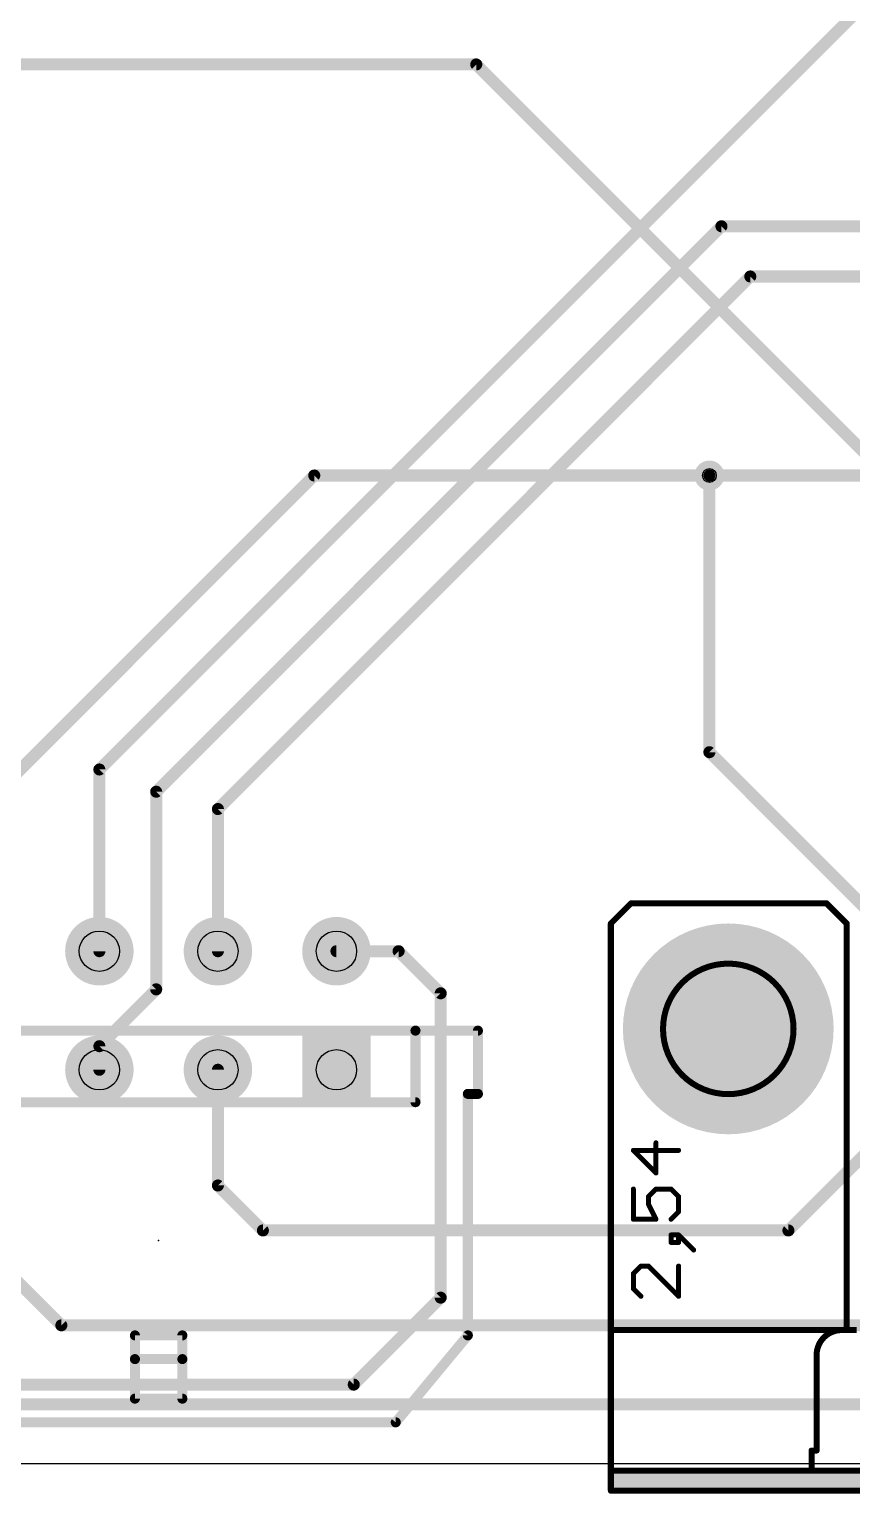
# Model space of a CAD drawing. Extents: x 0 to 100, y -7 to 67.
# Drawn here: x 52.79 to 73.6, y -0.76 to 36.29 of the extents above; entities that cross this region are included whole.
import ezdxf

# ---------------------------------------------------------------- set-up
doc = ezdxf.new("R2010")
doc.units = 0
for name, color, linetype in [('1', 12, 'CONTINUOUS'), ('16', 132, 'CONTINUOUS'), ('17', 110, 'CONTINUOUS'), ('18', 110, 'CONTINUOUS'), ('20', 31, 'CONTINUOUS'), ('21', 253, 'CONTINUOUS'), ('23', 53, 'CONTINUOUS'), ('29', 253, 'CONTINUOUS'), ('30', 253, 'CONTINUOUS'), ('42', 132, 'CONTINUOUS'), ('44', 253, 'CONTINUOUS')]:
    doc.layers.add(name, color=color, linetype=linetype)

# ---------------------------------------------------------------- blocks, each defined once
blk = doc.blocks.new('SQUAREP')
blk.add_solid([(-0.5, -0.5), (0.5, -0.5), (-0.5, 0.5), (0.5, 0.5)])
blk = doc.blocks.new('ROUNDP')
at = {"const_width": 0.5}
blk.add_lwpolyline([(0, -0.25, 1), (0, 0.25, 1), (0, -0.25)], format="xyb", dxfattribs=at)
blk = doc.blocks.new('RECT')
blk.add_solid([(-0.5, -0.5), (0.5, -0.5), (-0.5, 0.5), (0.5, 0.5)])
blk = doc.blocks.new('ROUNDV')
at = {"const_width": 0.5}
blk.add_lwpolyline([(0, -0.25, 1), (0, 0.25, 1), (0, -0.25)], format="xyb", dxfattribs=at)

msp = doc.modelspace()

# ---------------------------------------------------------------- linework, layer by layer
at = {"layer": '1', "const_width": 0.3048}
for points in [[(54.5622, 17.5622), (78.25, 41.25)], [(56, 17), (70.305, 31.305)], [(70.305, 31.305), (78.2266, 31.305)], [(57.5622, 16.5622), (71.035, 30.035)], [(71.035, 30.035), (78.2266, 30.035)], [(70, 25), (78.1816, 25)], [(70, 25), (70, 18)], [(70, 18), (74.8, 13.2)], [(54.5622, 12.9652), (54.5622, 17.5622)], [(56, 12), (56, 17)], [(57.5622, 12.9652), (57.5622, 16.5622)], [(62.1348, 12.9652), (60.5622, 12.9652)], [(63.2, 11.9), (62.1348, 12.9652)], [(54.5622, 10.5622), (56, 12)], [(63.2, 4.2), (63.2, 11.9)], [(54.5622, 9.9652), (54.5622, 10.5622)], [(61, 2), (63.2, 4.2)], [(61, 2), (26.6, 2)]]:
    msp.add_lwpolyline(points, dxfattribs=at)
at = {"layer": '1', "const_width": 0.1524}
for points in [[(70.305, 31.3812, 1), (70.305, 31.2288)], [(70.3589, 31.2511, 1), (70.2511, 31.3589)], [(71.035, 30.1112, 1), (71.035, 29.9588)], [(71.0889, 29.9811, 1), (70.9811, 30.0889)], [(70, 25.0762, 1), (70, 24.9238)], [(70.0762, 25, 1), (69.9238, 25)], [(70.0539, 18.0539, 1), (69.9461, 17.9461)], [(69.9238, 18, 1), (70.0762, 18)], [(54.6384, 17.5622, 1), (54.486, 17.5622)], [(54.5084, 17.6161, 1), (54.6161, 17.5084)], [(56.0762, 17, 1), (55.9238, 17)], [(55.9461, 17.0539, 1), (56.0539, 16.9461)], [(57.6384, 16.5622, 1), (57.486, 16.5622)], [(57.5084, 16.6161, 1), (57.6161, 16.5084)], [(54.486, 12.9652, 1), (54.6384, 12.9652)], [(57.486, 12.9652, 1), (57.6384, 12.9652)], [(60.5622, 13.0414, 1), (60.5622, 12.889)], [(62.1887, 13.0191, 1), (62.0809, 12.9113)], [(62.1348, 12.889, 1), (62.1348, 13.0414)], [(55.9238, 12, 1), (56.0762, 12)], [(56.0539, 11.9461, 1), (55.9461, 12.0539)], [(63.2762, 11.9, 1), (63.1238, 11.9)], [(63.1461, 11.8461, 1), (63.2539, 11.9539)], [(54.6384, 10.5622, 1), (54.486, 10.5622)], [(54.5084, 10.6161, 1), (54.6161, 10.5084)], [(54.486, 9.9652, 1), (54.6384, 9.9652)], [(63.1238, 4.2, 1), (63.2762, 4.2)], [(63.2539, 4.1461, 1), (63.1461, 4.2539)], [(60.9461, 2.0539, 1), (61.0539, 1.9461)], [(61, 1.9238, 1), (61, 2.0762)]]:
    msp.add_lwpolyline(points, format="xyb", dxfattribs=at)
at = {"layer": '16', "const_width": 0.3048}
for points in [[(64.1, 35.4), (35.8, 35.4)], [(64.1, 35.4), (75.2, 24.3)], [(51.5622, 16.5622), (60, 25)], [(60, 25), (70, 25)], [(57.5622, 7.0378), (57.5622, 9.9652)], [(75.2, 9.1), (72, 5.9)], [(58.7, 5.9), (57.5622, 7.0378)], [(72, 5.9), (58.7, 5.9)], [(51.5622, 5.5378), (53.6, 3.5)], [(53.6, 3.5), (76.5, 3.5)], [(42.2, 1.5), (87.9, 1.5)]]:
    msp.add_lwpolyline(points, dxfattribs=at)
at = {"layer": '16', "const_width": 0.1524}
for points in [[(64.1539, 35.4539, 1), (64.0461, 35.3461)], [(64.1, 35.3238, 1), (64.1, 35.4762)], [(60, 25.0762, 1), (60, 24.9238)], [(60.0539, 24.9461, 1), (59.9461, 25.0539)], [(70, 24.9238, 1), (70, 25.0762)], [(57.6384, 9.9652, 1), (57.486, 9.9652)], [(57.486, 7.0378, 1), (57.6384, 7.0378)], [(57.6161, 7.0916, 1), (57.5084, 6.9839)], [(58.7, 5.9762, 1), (58.7, 5.8238)], [(58.6461, 5.8461, 1), (58.7539, 5.9539)], [(71.9461, 5.9539, 1), (72.0539, 5.8461)], [(72, 5.8238, 1), (72, 5.9762)], [(53.6, 3.5762, 1), (53.6, 3.4238)], [(53.5461, 3.4461, 1), (53.6539, 3.5539)]]:
    msp.add_lwpolyline(points, format="xyb", dxfattribs=at)
at = {"layer": '20'}
msp.add_line((0.0561, 0.006), (100.3761, 0.006), dxfattribs=at)
msp.add_circle((70.4778, 11), 1.651, dxfattribs=at)
at = {"layer": '21'}
for points, const_width in [([(68.014, 14.175), (67.506, 13.667)], 0.1524), ([(72.967, 14.175), (68.014, 14.175)], 0.1524), ([(73.475, 13.667), (72.967, 14.175)], 0.1524), ([(67.506, 13.667), (67.506, 3.507)], 0.1524), ([(73.475, 13.667), (73.475, 3.38)], 0.1524), ([(49.5622, 10.9552), (62.5622, 10.9552)], 0.254), ([(62.5622, 10.9552), (64.1422, 10.9552)], 0.254), ([(62.5622, 9.1452), (62.5622, 10.9552)], 0.254), ([(64.1422, 10.9552), (64.1422, 9.3552)], 0.254), ([(49.5622, 9.1452), (62.5622, 9.1452)], 0.254), ([(63.8872, 9.3552), (63.8872, 3.2452)], 0.254), ([(64.1422, 9.3552), (63.8872, 9.3552)], 0.254), ([(68.6485, 7.3541), (68.6485, 8.1167)], 0.127), ([(69.2205, 7.9261), (68.0765, 7.9261)], 0.127), ([(68.0765, 7.9261), (68.6485, 7.3541)], 0.127), ([(68.0765, 6.9473), (68.0765, 6.1847)], 0.127), ([(68.4579, 6.7567), (68.6485, 6.9473)], 0.127), ([(68.4579, 6.566), (68.4579, 6.7567)], 0.127), ([(68.6485, 6.9473), (69.0298, 6.9473)], 0.127), ([(69.0298, 6.9473), (69.2205, 6.7567)], 0.127), ([(69.2205, 6.7567), (69.2205, 6.3754)], 0.127), ([(68.6485, 6.1847), (68.4579, 6.566)], 0.127), ([(69.2205, 6.3754), (69.0298, 6.1847)], 0.127), ([(68.0765, 6.1847), (68.6485, 6.1847)], 0.127), ([(69.2205, 5.7864), (69.0298, 5.7864)], 0.127), ([(69.0298, 5.7864), (69.0298, 5.5958)], 0.127), ([(69.0298, 5.5958), (69.2205, 5.5958)], 0.127), ([(69.6018, 5.4051), (69.2205, 5.7864)], 0.127), ([(69.2205, 5.5958), (69.2205, 5.7864)], 0.127), ([(68.2672, 4.9984), (68.0765, 4.8077)], 0.127), ([(68.0765, 4.8077), (68.0765, 4.4264)], 0.127), ([(68.4579, 4.9984), (68.2672, 4.9984)], 0.127), ([(69.2205, 4.2357), (68.4579, 4.9984)], 0.127), ([(69.2205, 4.9984), (69.2205, 4.2357)], 0.127), ([(68.0765, 4.4264), (68.2672, 4.2357)], 0.127), ([(55.4622, 3.2452), (56.6622, 3.2452)], 0.254), ([(55.4622, 2.6452), (55.4622, 3.2452)], 0.254), ([(56.6622, 3.2452), (56.6622, 2.6452)], 0.254), ([(63.8872, 3.2452), (62.0622, 1.0452)], 0.254), ([(67.506, 3.38), (67.506, 3.507)], 0.1524), ([(67.506, 0.332), (67.506, 3.38)], 0.1524), ([(72.586, 3.38), (67.506, 3.38)], 0.1524), ([(73.475, 3.38), (72.586, 3.38)], 0.1524), ([(73.729, 3.38), (73.475, 3.38)], 0.1524), ([(55.4622, 1.6452), (55.4622, 2.6452)], 0.254), ([(55.4622, 2.6452), (56.6622, 2.6452)], 0.254), ([(56.6622, 2.6452), (56.6622, 1.6452)], 0.254), ([(72.713, 2.745), (72.713, 0.332)], 0.1524), ([(56.6622, 1.6452), (55.4622, 1.6452)], 0.254), ([(62.0622, 1.0452), (50.0622, 1.0452)], 0.254), ([(67.506, -0.176), (67.506, 0.332)], 0.1524), ([(72.586, 0.332), (72.586, -0.176)], 0.1524), ([(72.713, 0.332), (72.586, 0.332)], 0.1524), ([(67.506, -0.684), (67.506, -0.176)], 0.1524), ([(70.046, -0.176), (67.506, -0.176)], 0.1524), ([(72.586, -0.176), (70.046, -0.176)], 0.1524), ([(93.414, -0.176), (72.586, -0.176)], 0.1524), ([(75.253, -0.684), (67.506, -0.684)], 0.1524)]:
    msp.add_lwpolyline(points, dxfattribs=dict(at, const_width=const_width))
for points, const_width in [([(68.014, 14.2131, 1), (68.014, 14.1369)], 0.0762), ([(68.0409, 14.1481, 1), (67.9871, 14.2019)], 0.0762), ([(72.9939, 14.2019, 1), (72.9401, 14.1481)], 0.0762), ([(72.967, 14.1369, 1), (72.967, 14.2131)], 0.0762), ([(67.5441, 13.667, 1), (67.4679, 13.667)], 0.0762), ([(67.4791, 13.6939, 1), (67.5329, 13.6401)], 0.0762), ([(73.5131, 13.667, 1), (73.4369, 13.667)], 0.0762), ([(73.4481, 13.6401, 1), (73.5019, 13.6939)], 0.0762), ([(70.4778, 9.349, 1), (70.4778, 12.651, 1), (70.4778, 9.349)], 0.1524), ([(62.5622, 11.0187, 1), (62.5622, 10.8917)], 0.127), ([(62.6257, 10.9552, 1), (62.4987, 10.9552)], 0.127), ([(62.5622, 10.8917, 1), (62.5622, 11.0187)], 0.127), ([(64.2057, 10.9552, 1), (64.0787, 10.9552)], 0.127), ([(64.1422, 10.8917, 1), (64.1422, 11.0187)], 0.127), ([(62.5622, 9.0817, 1), (62.5622, 9.2087)], 0.127), ([(63.9507, 9.3552, 1), (63.8237, 9.3552)], 0.127), ([(63.8872, 9.4187, 1), (63.8872, 9.2917)], 0.127), ([(64.0787, 9.3552, 1), (64.2057, 9.3552)], 0.127), ([(64.1422, 9.2917, 1), (64.1422, 9.4187)], 0.127), ([(62.4987, 9.1452, 1), (62.6257, 9.1452)], 0.127), ([(68.6803, 8.1167, 1), (68.6168, 8.1167)], 0.0635), ([(68.0765, 7.9578, 1), (68.0765, 7.8943)], 0.0635), ([(68.099, 7.9485, 1), (68.0541, 7.9036)], 0.0635), ([(69.2205, 7.8943, 1), (69.2205, 7.9578)], 0.0635), ([(68.6168, 7.3541, 1), (68.6803, 7.3541)], 0.0635), ([(68.6261, 7.3316, 1), (68.671, 7.3765)], 0.0635), ([(68.1083, 6.9473, 1), (68.0448, 6.9473)], 0.0635), ([(68.4896, 6.7567, 1), (68.4261, 6.7567)], 0.0635), ([(68.4354, 6.7791, 1), (68.4803, 6.7342)], 0.0635), ([(68.6485, 6.9791, 1), (68.6485, 6.9156)], 0.0635), ([(68.671, 6.9249, 1), (68.6261, 6.9698)], 0.0635), ([(69.0523, 6.9698, 1), (69.0074, 6.9249)], 0.0635), ([(69.0298, 6.9156, 1), (69.0298, 6.9791)], 0.0635), ([(69.2523, 6.7567, 1), (69.1887, 6.7567)], 0.0635), ([(69.198, 6.7342, 1), (69.243, 6.7791)], 0.0635), ([(68.4862, 6.5802, 1), (68.4295, 6.5518)], 0.0635), ([(68.4261, 6.566, 1), (68.4896, 6.566)], 0.0635), ([(69.1887, 6.3754, 1), (69.2523, 6.3754)], 0.0635), ([(69.243, 6.3529, 1), (69.198, 6.3978)], 0.0635), ([(68.0765, 6.2164, 1), (68.0765, 6.1529)], 0.0635), ([(68.0448, 6.1847, 1), (68.1083, 6.1847)], 0.0635), ([(68.6201, 6.1705, 1), (68.6769, 6.1989)], 0.0635), ([(68.6485, 6.1529, 1), (68.6485, 6.2164)], 0.0635), ([(69.0074, 6.2071, 1), (69.0523, 6.1622)], 0.0635), ([(69.0298, 5.8182, 1), (69.0298, 5.7547)], 0.0635), ([(69.0616, 5.7864, 1), (68.9981, 5.7864)], 0.0635), ([(69.0298, 5.6275, 1), (69.0298, 5.564)], 0.0635), ([(68.9981, 5.5958, 1), (69.0616, 5.5958)], 0.0635), ([(69.2523, 5.7864, 1), (69.1887, 5.7864)], 0.0635), ([(69.1887, 5.5958, 1), (69.2523, 5.5958)], 0.0635), ([(69.243, 5.8089, 1), (69.198, 5.764)], 0.0635), ([(69.2205, 5.7547, 1), (69.2205, 5.8182)], 0.0635), ([(69.2205, 5.564, 1), (69.2205, 5.6275)], 0.0635), ([(69.5794, 5.3826, 1), (69.6243, 5.4276)], 0.0635), ([(68.1083, 4.8077, 1), (68.0448, 4.8077)], 0.0635), ([(68.0541, 4.8301, 1), (68.099, 4.7852)], 0.0635), ([(68.2672, 5.0301, 1), (68.2672, 4.9666)], 0.0635), ([(68.2896, 4.9759, 1), (68.2447, 5.0208)], 0.0635), ([(68.4803, 5.0208, 1), (68.4354, 4.9759)], 0.0635), ([(68.4579, 4.9666, 1), (68.4579, 5.0301)], 0.0635), ([(69.2523, 4.9984, 1), (69.1887, 4.9984)], 0.0635), ([(68.0448, 4.4264, 1), (68.1083, 4.4264)], 0.0635), ([(68.099, 4.4488, 1), (68.0541, 4.4039)], 0.0635), ([(68.2447, 4.2133, 1), (68.2896, 4.2582)], 0.0635), ([(69.1887, 4.2357, 1), (69.2523, 4.2357)], 0.0635), ([(69.198, 4.2133, 1), (69.243, 4.2582)], 0.0635), ([(55.4622, 3.3087, 1), (55.4622, 3.1817)], 0.127), ([(55.5257, 3.2452, 1), (55.3987, 3.2452)], 0.127), ([(56.7257, 3.2452, 1), (56.5987, 3.2452)], 0.127), ([(56.6622, 3.1817, 1), (56.6622, 3.3087)], 0.127), ([(63.9361, 3.2047, 1), (63.8384, 3.2857)], 0.127), ([(67.5441, 3.507, 1), (67.4679, 3.507)], 0.0762), ([(67.4679, 3.507, 1), (67.5441, 3.507)], 0.0762), ([(67.5441, 3.38, 1), (67.4679, 3.38)], 0.0762), ([(67.506, 3.4181, 1), (67.506, 3.3419)], 0.0762), ([(67.4679, 3.38, 1), (67.5441, 3.38)], 0.0762), ([(72.586, 3.4181, 1), (72.586, 3.3419)], 0.0762), ([(72.586, 3.3419, 1), (72.586, 3.4181)], 0.0762), ([(73.348, 3.38, 0.4142), (72.713, 2.745)], 0.1524), ([(73.348, 3.3419, 1), (73.348, 3.4181)], 0.0762), ([(73.475, 3.4181, 1), (73.475, 3.3419)], 0.0762), ([(73.4369, 3.38, 1), (73.5131, 3.38)], 0.0762), ([(73.475, 3.3419, 1), (73.475, 3.4181)], 0.0762), ([(63.8237, 3.2452, 1), (63.9507, 3.2452)], 0.127), ([(55.5257, 2.6452, 1), (55.3987, 2.6452)], 0.127), ([(55.4622, 2.7087, 1), (55.4622, 2.5817)], 0.127), ([(55.3987, 2.6452, 1), (55.5257, 2.6452)], 0.127), ([(56.7257, 2.6452, 1), (56.5987, 2.6452)], 0.127), ([(56.5987, 2.6452, 1), (56.7257, 2.6452)], 0.127), ([(56.6622, 2.5817, 1), (56.6622, 2.7087)], 0.127), ([(72.7511, 2.745, 1), (72.6749, 2.745)], 0.0762), ([(72.6749, 2.745, 1), (72.7511, 2.745)], 0.0762), ([(55.4622, 1.7087, 1), (55.4622, 1.5817)], 0.127), ([(55.3987, 1.6452, 1), (55.5257, 1.6452)], 0.127), ([(56.5987, 1.6452, 1), (56.7257, 1.6452)], 0.127), ([(56.6622, 1.5817, 1), (56.6622, 1.7087)], 0.127), ([(62.0134, 1.0857, 1), (62.1111, 1.0047)], 0.127), ([(62.0622, 0.9817, 1), (62.0622, 1.1087)], 0.127), ([(67.5441, 0.332, 1), (67.4679, 0.332)], 0.0762), ([(72.6241, 0.332, 1), (72.5479, 0.332)], 0.0762), ([(72.586, 0.3701, 1), (72.586, 0.2939)], 0.0762), ([(72.713, 0.2939, 1), (72.713, 0.3701)], 0.0762), ([(67.4679, 0.332, 1), (67.5441, 0.332)], 0.0762), ([(72.6749, 0.332, 1), (72.7511, 0.332)], 0.0762), ([(67.5441, -0.176, 1), (67.4679, -0.176)], 0.0762), ([(67.506, -0.1379, 1), (67.506, -0.2141)], 0.0762), ([(67.4679, -0.176, 1), (67.5441, -0.176)], 0.0762), ([(70.046, -0.1379, 1), (70.046, -0.2141)], 0.0762), ([(70.046, -0.2141, 1), (70.046, -0.1379)], 0.0762), ([(72.586, -0.1379, 1), (72.586, -0.2141)], 0.0762), ([(72.5479, -0.176, 1), (72.6241, -0.176)], 0.0762), ([(72.586, -0.2141, 1), (72.586, -0.1379)], 0.0762), ([(67.506, -0.6459, 1), (67.506, -0.7221)], 0.0762), ([(67.4679, -0.684, 1), (67.5441, -0.684)], 0.0762)]:
    msp.add_lwpolyline(points, format="xyb", dxfattribs=dict(at, const_width=const_width))
at = {"layer": '23'}
msp.add_point((56.0622, 5.6452), dxfattribs=at)
at = {"layer": '29', "const_width": 1.7526}
msp.add_lwpolyline([(70.4778, 10.1237, 1), (70.4778, 11.8763, 1), (70.4778, 10.1237)], format="xyb", dxfattribs=at)
at = {"layer": '30', "const_width": 1.7526}
msp.add_lwpolyline([(70.4778, 10.1237, 1), (70.4778, 11.8763, 1), (70.4778, 10.1237)], format="xyb", dxfattribs=at)
at = {"layer": '42', "const_width": 2.667}
msp.add_lwpolyline([(70.4778, 9.6665, 1), (70.4778, 12.3335, 1), (70.4778, 9.6665)], format="xyb", dxfattribs=at)
at = {"layer": '44'}
for centre, radius in [((70, 25), 0.175), ((54.5622, 12.9652), 0.51), ((57.5622, 12.9652), 0.51), ((60.5622, 12.9652), 0.51), ((54.5622, 9.9652), 0.51), ((57.5622, 9.9652), 0.51), ((60.5622, 9.9652), 0.51)]:
    msp.add_circle(centre, radius, dxfattribs=at)

# ---------------------------------------------------------------- block references
at = {"layer": '17', "xscale": 1.53, "yscale": 1.53}
for name, p in [('ROUNDP', (54.5622, 12.9652)), ('ROUNDP', (54.5622, 12.9652)), ('ROUNDP', (57.5622, 12.9652)), ('ROUNDP', (57.5622, 12.9652)), ('ROUNDP', (60.5622, 12.9652)), ('ROUNDP', (60.5622, 12.9652)), ('ROUNDP', (54.5622, 9.9652)), ('ROUNDP', (54.5622, 9.9652)), ('ROUNDP', (57.5622, 9.9652)), ('ROUNDP', (57.5622, 9.9652)), ('SQUAREP', (60.5622, 9.9652)), ('SQUAREP', (60.5622, 9.9652))]:
    msp.add_blockref(name, p, dxfattribs=at)
at = {"layer": '18', "xscale": 0.7564, "yscale": 0.7564}
msp.add_blockref('ROUNDV', (70, 25), dxfattribs=at)
msp.add_blockref('ROUNDV', (70, 25), dxfattribs=at)
at = {"layer": '21', "xscale": 30.988, "yscale": 0.508, "rotation": 180}
msp.add_blockref('RECT', (83, -0.43), dxfattribs=at)
at = {"layer": '29', "xscale": 1.7332, "yscale": 1.7332}
for name, p in [('ROUNDP', (54.5622, 12.9652)), ('ROUNDP', (57.5622, 12.9652)), ('ROUNDP', (60.5622, 12.9652)), ('ROUNDP', (54.5622, 9.9652)), ('ROUNDP', (57.5622, 9.9652)), ('SQUAREP', (60.5622, 9.9652))]:
    msp.add_blockref(name, p, dxfattribs=at)
at = {"layer": '30', "xscale": 1.7332, "yscale": 1.7332}
for name, p in [('ROUNDP', (54.5622, 12.9652)), ('ROUNDP', (57.5622, 12.9652)), ('ROUNDP', (60.5622, 12.9652)), ('ROUNDP', (54.5622, 9.9652)), ('ROUNDP', (57.5622, 9.9652)), ('SQUAREP', (60.5622, 9.9652))]:
    msp.add_blockref(name, p, dxfattribs=at)

doc.saveas('drawing.dxf')
